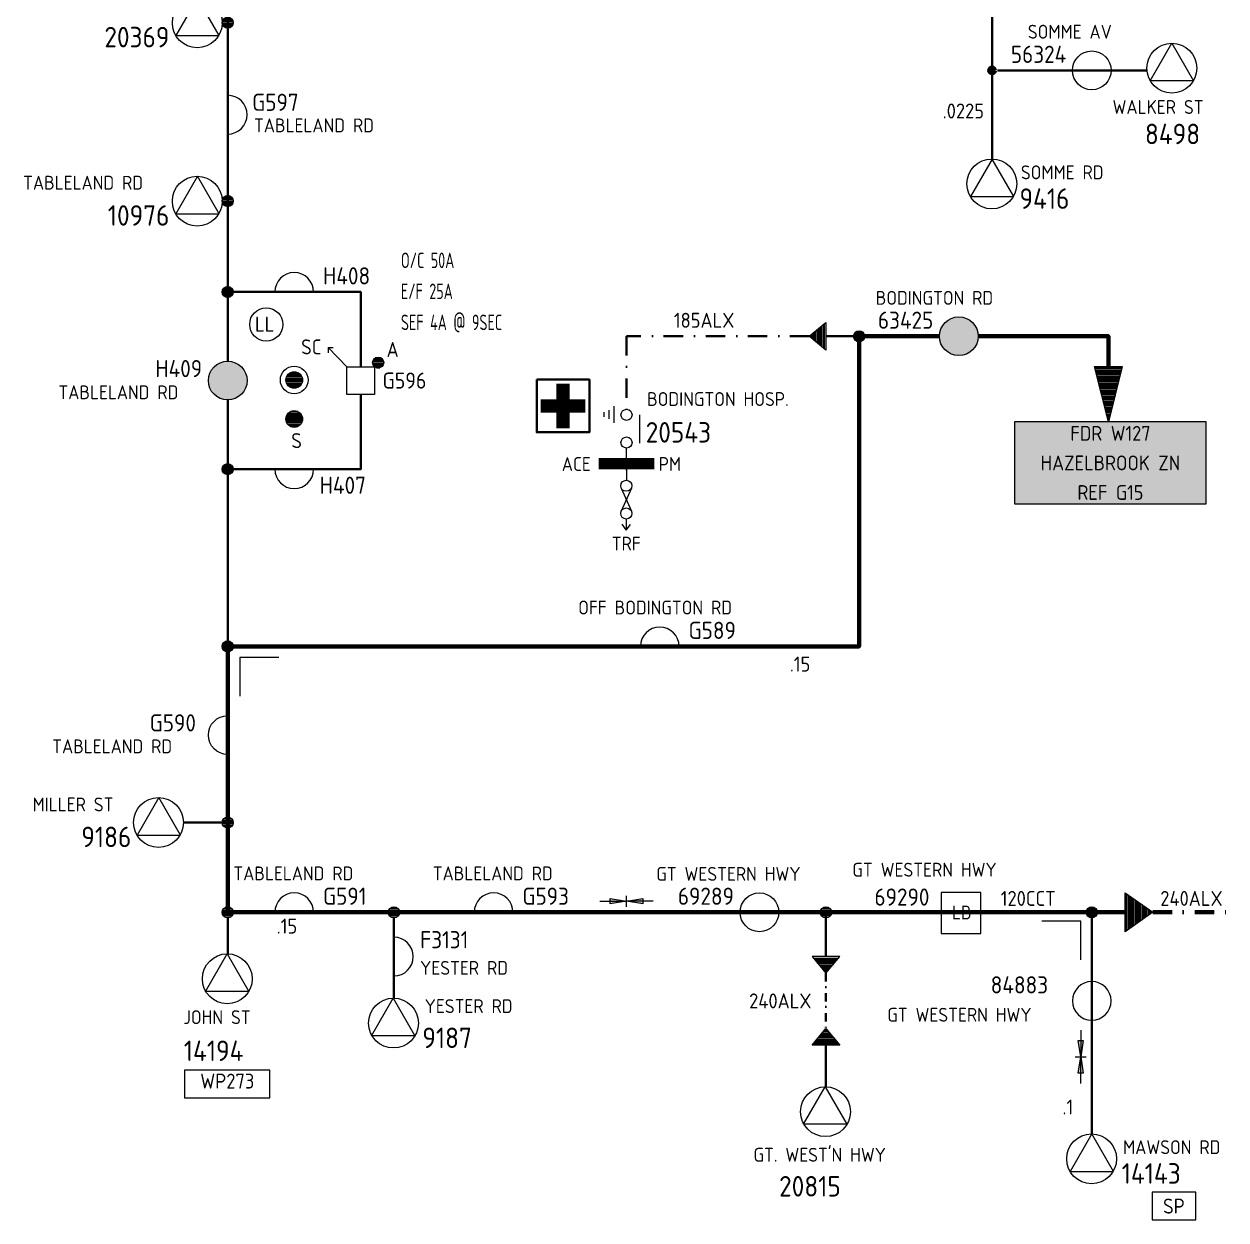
# Model space of a CAD drawing. Header units: millimetres. Extents: x 0 to 634, y -9 to 946.
# Drawn here: x 5.2 to 222.2, y -7.5 to 208.4 of the extents above; entities that cross this region are included whole.
import ezdxf
from ezdxf.enums import TextEntityAlignment as Align

# ---------------------------------------------------------------- set-up
doc = ezdxf.new("R2010")
doc.units = ezdxf.units.MM
for name, pattern in [('FILL100', [0]), ('UGCABLE', [11, 3.5, -2, 0, -2, 3.5]), ('UGCABLESMALL', [5, 1.5, -1, 0, -1, 1.5])]:
    doc.linetypes.add(name, pattern=pattern)
for name, color, linetype, true_color in [('AUXILIARY_SUPPLY', 7, 'Continuous', 0x000000), ('NOTATION', 7, 'Continuous', 0x000000), ('RETICULATION', 7, 'Continuous', 0x000000), ('SOPS_COND_R210', 7, 'Continuous', 0x007acc), ('SOPS_COND_R211', 1, 'Continuous', 0xff0000)]:
    doc.layers.add(name, color=color, linetype=linetype, true_color=true_color)
for name, color, linetype in [('EQUIPMENT', 7, 'Continuous'), ('EQUIPMENT_X_ZONE', 7, 'Continuous'), ('PROTECTION', 7, 'Continuous')]:
    doc.layers.add(name, color=color, linetype=linetype)
doc.styles.add('25', font='GENISO12')
doc.styles.add('DEFAULT', font='DEFAULT')
doc.styles.add('S25', font='GENISO12')
doc.styles.add('S29', font='GENISO12')
doc.styles.add('S35', font='GENISO12')
doc.styles.add('SB30', font='GENISO12', dxfattribs={"width": 0.730769})
doc.styles.add('SXREF', font='GENISO12')

# ---------------------------------------------------------------- blocks, each defined once
blk = doc.blocks.new('SOPS_RETIC_ARROW_MAIN$4')
for p, q in [((-63.64, -93.05), (-58.74, -93.05)), ((-58.79, -93.25), (-63.59, -93.25)), ((-63.54, -93.45), (-58.84, -93.45)), ((-58.89, -93.65), (-63.49, -93.65)), ((-63.44, -93.85), (-58.94, -93.85)), ((-58.99, -94.05), (-63.39, -94.05)), ((-63.34, -94.25), (-59.04, -94.25)), ((-59.09, -94.45), (-63.29, -94.45)), ((-63.24, -94.65), (-59.14, -94.65)), ((-59.19, -94.85), (-63.19, -94.85)), ((-63.14, -95.05), (-59.24, -95.05)), ((-59.29, -95.25), (-63.09, -95.25)), ((-63.04, -95.45), (-59.34, -95.45)), ((-59.39, -95.65), (-62.99, -95.65)), ((-62.94, -95.85), (-59.44, -95.85)), ((-59.49, -96.05), (-62.89, -96.05)), ((-62.84, -96.25), (-59.54, -96.25)), ((-59.59, -96.45), (-62.79, -96.45)), ((-62.74, -96.65), (-59.64, -96.65)), ((-59.69, -96.85), (-62.69, -96.85)), ((-62.64, -97.05), (-59.74, -97.05)), ((-59.79, -97.25), (-62.59, -97.25)), ((-62.54, -97.45), (-59.84, -97.45)), ((-59.89, -97.65), (-62.49, -97.65)), ((-62.44, -97.85), (-59.94, -97.85)), ((-59.99, -98.05), (-62.39, -98.05)), ((-62.34, -98.25), (-60.04, -98.25)), ((-60.09, -98.45), (-62.29, -98.45)), ((-62.24, -98.65), (-60.14, -98.65)), ((-60.19, -98.85), (-62.19, -98.85)), ((-62.14, -99.05), (-60.24, -99.05)), ((-60.29, -99.25), (-62.09, -99.25)), ((-62.04, -99.45), (-60.34, -99.45)), ((-60.39, -99.65), (-61.99, -99.65)), ((-61.94, -99.85), (-60.44, -99.85)), ((-60.49, -100.05), (-61.89, -100.05)), ((-61.84, -100.25), (-60.54, -100.25)), ((-60.59, -100.45), (-61.79, -100.45)), ((-61.74, -100.65), (-60.64, -100.65)), ((-60.69, -100.85), (-61.69, -100.85)), ((-61.64, -101.05), (-60.74, -101.05)), ((-60.79, -101.25), (-61.59, -101.25)), ((-61.54, -101.45), (-60.84, -101.45)), ((-60.89, -101.65), (-61.49, -101.65)), ((-61.44, -101.85), (-60.94, -101.85)), ((-60.99, -102.05), (-61.39, -102.05)), ((-61.34, -102.25), (-61.04, -102.25)), ((-61.09, -102.45), (-61.29, -102.45))]:
    blk.add_line(p, q)
blk.add_lwpolyline([(-63.69, -92.85), (-58.69, -92.85), (-61.19, -102.85)], close=True)
at = {"style": 'DEFAULT', "flags": 3}
blk.add_attdef('ISI_MICROGDS_OBJECT_NAME', (0, 0), '', height=2.5, dxfattribs=at)
blk = doc.blocks.new('END$MARK$8$193')
blk.add_hatch(color=0).paths.add_polyline_path([(0, 0), (-38, -6), (-38, 6)])
at = {"color": 0, "linetype": 'FILL100', "lineweight": 0}
blk.add_lwpolyline([(0, 0), (-38, -6), (-38, 6)], close=True, dxfattribs=at)
blk = doc.blocks.new('SOPS_RETIC_COND_1$16')
for p, q in [((-2, 4.82), (-2, 0)), ((-3, 0), (-1, 0)), ((-2, -4.82), (-2, 0))]:
    blk.add_line(p, q)
at = {"xscale": 0.078125, "yscale": 0.078125, "zscale": 0.078125}
for rotation in [270, 90]:
    blk.add_blockref('END$MARK$8$193', (-2, 0), dxfattribs=dict(at, rotation=rotation))
at = {"style": 'DEFAULT', "flags": 3}
blk.add_attdef('ISI_MICROGDS_OBJECT_NAME', (0, 0), '', height=2.5, dxfattribs=at)
blk = doc.blocks.new('SOPS_RETIC_COND_1$20')
at = {"insert": (-1.33, 118.74), "char_height": 2.7, "attachment_point": 5, "rotation": 270, "line_spacing_factor": 1.2, "style": 'S25'}
blk.add_mtext('185ALX', dxfattribs=at)
at = {"style": 'DEFAULT', "flags": 3}
blk.add_attdef('ISI_MICROGDS_OBJECT_NAME', (0, 0), '', height=2.5, dxfattribs=at)
blk = doc.blocks.new('SOPS_RETIC_COND_1$25')
for p, q in [((-2.74, 28.82), (-2.74, 24)), ((-3.74, 24), (-1.74, 24)), ((-2.74, 19.18), (-2.74, 24))]:
    blk.add_line(p, q)
at = {"xscale": 0.078125, "yscale": 0.078125, "zscale": 0.078125}
for rotation in [270, 90]:
    blk.add_blockref('END$MARK$8$193', (-2.74, 24), dxfattribs=dict(at, rotation=rotation))
at = {"style": 'DEFAULT', "flags": 3}
blk.add_attdef('ISI_MICROGDS_OBJECT_NAME', (0, 0), '', height=2.5, dxfattribs=at)
blk = doc.blocks.new('SOPS_RETIC_COND_4$4')
blk.add_lwpolyline([(9, -2), (2, -2), (2, -9)])
at = {"style": 'DEFAULT', "flags": 3}
blk.add_attdef('ISI_MICROGDS_OBJECT_NAME', (0, 0), '', height=2.5, dxfattribs=at)
blk = doc.blocks.new('SOPS_RETIC_COND_4$5')
blk.add_lwpolyline([(9, -2), (2, -2), (2, -9)])
at = {"style": 'DEFAULT', "flags": 3}
blk.add_attdef('ISI_MICROGDS_OBJECT_NAME', (0, 0), '', height=2.5, dxfattribs=at)
blk = doc.blocks.new('SOPS_RETIC_OU_MAIN$7')
for p, q in [((3.35, -0.22), (-3.35, -0.22)), ((-3.21, -0.42), (3.21, -0.42)), ((3.07, -0.62), (-3.07, -0.62)), ((-2.93, -0.82), (2.93, -0.82)), ((2.79, -1.02), (-2.79, -1.02)), ((-2.65, -1.22), (2.65, -1.22)), ((2.51, -1.42), (-2.51, -1.42)), ((-2.37, -1.62), (2.37, -1.62)), ((2.23, -1.82), (-2.23, -1.82)), ((-2.09, -2.02), (2.09, -2.02)), ((1.95, -2.22), (-1.95, -2.22)), ((-1.81, -2.42), (1.81, -2.42)), ((1.67, -2.62), (-1.67, -2.62)), ((-1.53, -2.82), (1.53, -2.82)), ((1.39, -3.02), (-1.39, -3.02)), ((-1.25, -3.22), (1.25, -3.22)), ((1.11, -3.42), (-1.11, -3.42)), ((-0.97, -3.62), (0.97, -3.62)), ((0.83, -3.82), (-0.83, -3.82)), ((-0.69, -4.02), (0.69, -4.02)), ((0.55, -4.22), (-0.55, -4.22)), ((-0.41, -4.42), (0.41, -4.42)), ((0.27, -4.62), (-0.27, -4.62)), ((-0.13, -4.82), (0.13, -4.82))]:
    blk.add_line(p, q)
blk.add_lwpolyline([(-3.5, 0), (3.5, 0), (0, -5)], close=True)
at = {"style": 'DEFAULT', "flags": 3}
blk.add_attdef('ISI_MICROGDS_OBJECT_NAME', (0, 0), '', height=2.5, dxfattribs=at)
blk = doc.blocks.new('SOPS_RETIC_OU_TEE$2')
for p, q in [((2.28, -0.26), (-2.28, -0.26)), ((-2.11, -0.46), (2.11, -0.46)), ((1.95, -0.66), (-1.95, -0.66)), ((-1.78, -0.86), (1.78, -0.86)), ((1.61, -1.06), (-1.61, -1.06)), ((-1.45, -1.26), (1.45, -1.26)), ((1.28, -1.46), (-1.28, -1.46)), ((-1.11, -1.66), (1.11, -1.66)), ((0.95, -1.86), (-0.95, -1.86)), ((-0.78, -2.06), (0.78, -2.06)), ((0.61, -2.26), (-0.61, -2.26)), ((-0.45, -2.46), (0.45, -2.46)), ((0.28, -2.66), (-0.28, -2.66)), ((-0.11, -2.86), (0.11, -2.86))]:
    blk.add_line(p, q)
blk.add_lwpolyline([(-2.5, 0), (2.5, 0), (0, -3)], close=True)
at = {"style": 'DEFAULT', "flags": 3}
blk.add_attdef('ISI_MICROGDS_OBJECT_NAME', (0, 0), '', height=2.5, dxfattribs=at)
blk = doc.blocks.new('SOPS_RETIC_OU_TEE$5')
for p, q in [((2.28, -0.26), (-2.28, -0.26)), ((-2.11, -0.46), (2.11, -0.46)), ((1.95, -0.66), (-1.95, -0.66)), ((-1.78, -0.86), (1.78, -0.86)), ((1.61, -1.06), (-1.61, -1.06)), ((-1.45, -1.26), (1.45, -1.26)), ((1.28, -1.46), (-1.28, -1.46)), ((-1.11, -1.66), (1.11, -1.66)), ((0.95, -1.86), (-0.95, -1.86)), ((-0.78, -2.06), (0.78, -2.06)), ((0.61, -2.26), (-0.61, -2.26)), ((-0.45, -2.46), (0.45, -2.46)), ((0.28, -2.66), (-0.28, -2.66)), ((-0.11, -2.86), (0.11, -2.86))]:
    blk.add_line(p, q)
blk.add_lwpolyline([(-2.5, 0), (2.5, 0), (0, -3)], close=True)
at = {"style": 'DEFAULT', "flags": 3}
blk.add_attdef('ISI_MICROGDS_OBJECT_NAME', (0, 0), '', height=2.5, dxfattribs=at)
blk = doc.blocks.new('SOPS_RETIC_OU_TEE$6')
for p, q in [((2.28, -0.26), (-2.28, -0.26)), ((-2.11, -0.46), (2.11, -0.46)), ((1.95, -0.66), (-1.95, -0.66)), ((-1.78, -0.86), (1.78, -0.86)), ((1.61, -1.06), (-1.61, -1.06)), ((-1.45, -1.26), (1.45, -1.26)), ((1.28, -1.46), (-1.28, -1.46)), ((-1.11, -1.66), (1.11, -1.66)), ((0.95, -1.86), (-0.95, -1.86)), ((-0.78, -2.06), (0.78, -2.06)), ((0.61, -2.26), (-0.61, -2.26)), ((-0.45, -2.46), (0.45, -2.46)), ((0.28, -2.66), (-0.28, -2.66)), ((-0.11, -2.86), (0.11, -2.86))]:
    blk.add_line(p, q)
blk.add_lwpolyline([(-2.5, 0), (2.5, 0), (0, -3)], close=True)
at = {"style": 'DEFAULT', "flags": 3}
blk.add_attdef('ISI_MICROGDS_OBJECT_NAME', (0, 0), '', height=2.5, dxfattribs=at)
blk = doc.blocks.new('SOPS_SW_CB$0')
blk.add_lwpolyline([(-2.5, 2.5), (2.5, 2.5), (2.5, -2.5), (-2.5, -2.5)], close=True)
at = {"insert": (3.95, 0), "char_height": 2.9, "attachment_point": 4, "line_spacing_factor": 1.2, "style": 'S29'}
blk.add_mtext('G596', dxfattribs=at)
at = {"style": 'DEFAULT', "flags": 3}
blk.add_attdef('ISI_MICROGDS_OBJECT_NAME', (0, 0), '', height=2.5, dxfattribs=at)
blk = doc.blocks.new('SOPS_SW_L_H$15')
blk.add_lwpolyline([(-3.5, 0), (3.5, 0, 1)], format="xyb", close=True)
at = {"style": 'S25'}
blk.add_attdef('LOCATION_001', (-10.98, 5.77), '', height=2.5, dxfattribs=at)
at = {"style": 'S29'}
blk.add_attdef('SWITCH_NUMBER', text='', height=3.1, dxfattribs=at).set_placement((5.2, 2.9), align=Align.MIDDLE_LEFT)
at = {"style": 'DEFAULT', "flags": 3}
blk.add_attdef('ISI_MICROGDS_OBJECT_NAME', (0, 0), '', height=2.5, dxfattribs=at)
blk = doc.blocks.new('SOPS_SW_L_H$16')
blk.add_lwpolyline([(-3.5, 0), (3.5, 0, 1)], format="xyb", close=True)
at = {"style": 'S25'}
blk.add_attdef('LOCATION_001', (-10.98, 5.77), '', height=2.5, dxfattribs=at)
at = {"style": 'S29'}
blk.add_attdef('SWITCH_NUMBER', text='', height=3.1, dxfattribs=at).set_placement((5.2, 2.9), align=Align.MIDDLE_LEFT)
at = {"style": 'DEFAULT', "flags": 3}
blk.add_attdef('ISI_MICROGDS_OBJECT_NAME', (0, 0), '', height=2.5, dxfattribs=at)
blk = doc.blocks.new('SOPS_SW_L_H$17')
blk.add_lwpolyline([(-3.5, 0), (3.5, 0, 1)], format="xyb", close=True)
at = {"style": 'S25'}
blk.add_attdef('LOCATION_001', (-14.73, 5.77), '', height=2.5, dxfattribs=at)
at = {"style": 'S29'}
blk.add_attdef('SWITCH_NUMBER', text='', height=3.1, dxfattribs=at).set_placement((5.2, 2.9), align=Align.MIDDLE_LEFT)
at = {"style": 'DEFAULT', "flags": 3}
blk.add_attdef('ISI_MICROGDS_OBJECT_NAME', (0, 0), '', height=2.5, dxfattribs=at)
blk = doc.blocks.new('SOPS_SW_L_H$18')
blk.add_lwpolyline([(-3.5, 0), (3.5, 0, 1)], format="xyb", close=True)
at = {"style": 'S29'}
blk.add_attdef('SWITCH_NUMBER', text='', height=3.1, dxfattribs=at).set_placement((5.2, 2.9), align=Align.MIDDLE_LEFT)
at = {"style": 'DEFAULT', "flags": 3}
blk.add_attdef('ISI_MICROGDS_OBJECT_NAME', (0, 0), '', height=2.5, dxfattribs=at)
blk = doc.blocks.new('SOPS_SW_L_H$19')
blk.add_lwpolyline([(-3.5, 0), (3.5, 0, 1)], format="xyb", close=True)
at = {"style": 'S29'}
blk.add_attdef('SWITCH_NUMBER', text='', height=3.1, rotation=180, dxfattribs=at).set_placement((-4.59, 2.9), align=Align.MIDDLE_LEFT)
at = {"style": 'DEFAULT', "flags": 3}
blk.add_attdef('ISI_MICROGDS_OBJECT_NAME', (0, 0), '', height=2.5, dxfattribs=at)
blk = doc.blocks.new('SOPS_SW_L_L$14')
blk.add_lwpolyline([(0, -3.5, -1), (0, 3.5)], format="xyb", close=True)
at = {"style": 'S29'}
blk.add_attdef('SWITCH_NUMBER', text='', height=3.1, dxfattribs=at).set_placement((-5.74, 2.2), align=Align.MIDDLE_RIGHT)
at = {"style": 'DEFAULT', "flags": 3}
blk.add_attdef('ISI_MICROGDS_OBJECT_NAME', (0, 0), '', height=2.5, dxfattribs=at)
at = {"style": 'S25'}
blk.add_attdef('LOCATION_001', (-31.69, -3.29), '', height=2.5, dxfattribs=at)
blk = doc.blocks.new('SOPS_SW_L_R$30')
blk.add_lwpolyline([(0, -3.5, 1), (0, 3.5)], format="xyb", close=True)
at = {"style": 'DEFAULT', "flags": 3}
blk.add_attdef('ISI_MICROGDS_OBJECT_NAME', (0, 0), '', height=2.5, dxfattribs=at)
at = {"style": 'S29'}
blk.add_attdef('SWITCH_NUMBER', text='', height=3.1, dxfattribs=at).set_placement((4.41, 2.24), align=Align.MIDDLE_LEFT)
at = {"style": 'S25'}
blk.add_attdef('LOCATION_001', (4.74, -3.18), '', height=2.5, dxfattribs=at)
blk = doc.blocks.new('SOPS_SW_L_R$34')
blk.add_lwpolyline([(0, -3.5, 1), (0, 3.5)], format="xyb", close=True)
at = {"style": 'S29'}
blk.add_attdef('SWITCH_NUMBER', text='', height=3.1, dxfattribs=at).set_placement((4.74, 0.57), align=Align.BOTTOM_LEFT)
at = {"style": 'DEFAULT', "flags": 3}
blk.add_attdef('ISI_MICROGDS_OBJECT_NAME', (0, 0), '', height=2.5, dxfattribs=at)
at = {"style": 'S25'}
blk.add_attdef('LOCATION_001', (4.74, -3.29), '', height=2.5, dxfattribs=at)
blk = doc.blocks.new('SOPS_SW_S_H$0')
blk.add_circle((0, 0), 3.5)
at = {"style": 'S25'}
blk.add_attdef('LOCATION_001', (-18.63, 5.68), '', height=2.5, dxfattribs=at)
at = {"style": 'S29'}
blk.add_attdef('SWITCH_NUMBER', text='', height=3.1, dxfattribs=at).set_placement((-4.61, 2.9), align=Align.MIDDLE_RIGHT)
at = {"style": 'DEFAULT', "flags": 3}
blk.add_attdef('ISI_MICROGDS_OBJECT_NAME', (0, 0), '', height=2.5, dxfattribs=at)
blk = doc.blocks.new('SOPS_SW_S_H$1')
blk.add_circle((0, 0), 3.5)
at = {"style": 'S25'}
blk.add_attdef('LOCATION_001', (-11.54, 5.73), '', height=2.5, dxfattribs=at)
at = {"style": 'S29'}
blk.add_attdef('SWITCH_NUMBER', text='', height=3.1, dxfattribs=at).set_placement((-4.61, 2.9), align=Align.MIDDLE_RIGHT)
at = {"style": 'DEFAULT', "flags": 3}
blk.add_attdef('ISI_MICROGDS_OBJECT_NAME', (0, 0), '', height=2.5, dxfattribs=at)
blk = doc.blocks.new('SOPS_SW_S_L$2')
blk.add_circle((-6, 0), 3.5)
at = {"style": 'S29'}
blk.add_attdef('SWITCH_NUMBER', text='', height=3.1, rotation=180, dxfattribs=at).set_placement((12.25, 2.9), align=Align.MIDDLE_LEFT)
at = {"style": 'DEFAULT', "flags": 3}
blk.add_attdef('ISI_MICROGDS_OBJECT_NAME', (0, 0), '', height=2.5, dxfattribs=at)
at = {"style": 'S25'}
blk.add_attdef('LOCATION_001', (30.92, -1.25), '', height=2.5, rotation=180, dxfattribs=at)
blk = doc.blocks.new('SOPS_TRF_PM_TERM$3')
for p, q in [((-2.3, 11.38), (-2.3, 8.38)), ((-4.1, 10.28), (-4.1, 9.48)), ((-3.2, 10.68), (-3.2, 9.08)), ((2.43, 4.72), (2.43, 9.8)), ((0, -0.19), (0, 3.81)), ((0, 0), (0, -2)), ((0.87, -3.4), (-0.96, -7.6)), ((-0.96, -3.4), (0.87, -7.6)), ((-0.05, -10.94), (-0.8, -9.94)), ((-0.05, -9), (-0.05, -11)), ((-0.05, -11), (0.7, -10))]:
    blk.add_line(p, q)
at = {"const_width": 2}
blk.add_lwpolyline([(-5, 1), (5, 1)], dxfattribs=at)
for centre in [(0, 9.81), (0, 4.81), (-0.05, -3), (-0.05, -8)]:
    blk.add_circle(centre, 1)
at = {"style": 'S25'}
blk.add_attdef('LOCATION_001', (3.72, 11.41), '', height=2.5, dxfattribs=at)
for tag, height, style, p in [('SUB_NUMBER', 3.7, 'S35', (3.46, 6.65)), ('SUB_TYPE', 2.5, 'S25', (5.81, 0.93))]:
    blk.add_attdef(tag, text='', height=height, dxfattribs=dict(style=style)).set_placement(p, align=Align.MIDDLE_LEFT)
blk.add_attdef('SWG_TYPE', text='', height=2.5, dxfattribs=at).set_placement((-6.45, 0.93), align=Align.MIDDLE_RIGHT)
at = {"style": 'DEFAULT', "flags": 3}
blk.add_attdef('ISI_MICROGDS_OBJECT_NAME', (0, 0), '', height=2.5, dxfattribs=at)
at = {"style": 'S25'}
blk.add_attdef('TRF', text='', height=2.5, dxfattribs=at).set_placement((-0.05, -12.19), align=Align.TOP_CENTER)
blk = doc.blocks.new('SOPS_TRF_T')
blk.add_lwpolyline([(3.91, -6.78), (0, 0), (-3.91, -6.78)], close=True)
blk.add_circle((-0.03, -4.5), 4.5)
at = {"style": 'DEFAULT', "flags": 3}
blk.add_attdef('ISI_MICROGDS_OBJECT_NAME', (0, 0), '', height=2.5, dxfattribs=at)
at = {"style": 'S25'}
blk.add_attdef('LOCATION_001', (5.2, -3.66), '', height=2.5, dxfattribs=at)
at = {"style": 'S35'}
blk.add_attdef('SUB_NUMBER', text='', height=3.7, dxfattribs=at).set_placement((4.95, -7.15), align=Align.MIDDLE_LEFT)
blk = doc.blocks.new('SOPS_TRF_T$8')
blk.add_lwpolyline([(3.91, -6.78), (0, 0), (-3.91, -6.78)], close=True)
blk.add_circle((-0.03, -4.5), 4.5)
at = {"style": 'DEFAULT', "flags": 3}
blk.add_attdef('ISI_MICROGDS_OBJECT_NAME', (0, 0), '', height=2.5, dxfattribs=at)
at = {"style": 'S25'}
blk.add_attdef('LOCATION_001', (5.65, -3.66), '', height=2.5, dxfattribs=at)
at = {"style": 'S35'}
blk.add_attdef('SUB_NUMBER', text='', height=3.7, dxfattribs=at).set_placement((5.4, -7.15), align=Align.MIDDLE_LEFT)
blk = doc.blocks.new('SOPS_TRF_T_DE$1')
for p, q in [((-1, 16), (1, 16)), ((0.98, 16.2), (-0.98, 16.2)), ((0.98, 15.8), (-0.98, 15.8)), ((-0.92, 16.4), (0.92, 16.4)), ((-0.92, 15.6), (0.92, 15.6)), ((0.8, 16.6), (-0.8, 16.6)), ((0.8, 15.4), (-0.8, 15.4)), ((-0.6, 16.8), (0.6, 16.8)), ((-0.6, 15.2), (0.6, 15.2))]:
    blk.add_line(p, q)
blk.add_lwpolyline([(-4.02, -22.28), (-0.11, -15.5), (3.8, -22.28)], close=True)
for centre, radius in [((0, 16), 1), ((-0.08, -20), 4.5)]:
    blk.add_circle(centre, radius)
at = {"style": 'DEFAULT', "flags": 3}
blk.add_attdef('ISI_MICROGDS_OBJECT_NAME', (0, 0), '', height=2.5, dxfattribs=at)
at = {"style": 'S25'}
blk.add_attdef('LOCATION_001', (-13.08, -29.03), '', height=2.5, dxfattribs=at)
at = {"style": 'S35'}
blk.add_attdef('SUB_NUMBER', text='', height=3.7, dxfattribs=at).set_placement((-8.45, -33.47), align=Align.MIDDLE_LEFT)
blk = doc.blocks.new('SOPS_TRF_T_DE$3')
for p, q in [((-1, 0), (1, 0)), ((0.98, 0.2), (-0.98, 0.2)), ((-0.92, 0.4), (0.92, 0.4)), ((0.8, 0.6), (-0.8, 0.6)), ((-0.6, 0.8), (0.6, 0.8)), ((0.98, -0.2), (-0.98, -0.2)), ((-0.92, -0.4), (0.92, -0.4)), ((0.8, -0.6), (-0.8, -0.6)), ((-0.6, -0.8), (0.6, -0.8))]:
    blk.add_line(p, q)
at = {"lineweight": 40}
blk.add_line((0, -7.5), (0, -1), dxfattribs=at)
for points in [[(-4.02, -14.28), (-0.11, -7.5), (3.8, -14.28)], [(-7.78, -33.5), (7.62, -33.5), (7.62, -28.5), (-7.78, -28.5)]]:
    blk.add_lwpolyline(points, close=True)
for centre, radius in [((0, 0), 1), ((-0.08, -12), 4.5)]:
    blk.add_circle(centre, radius)
at = {"insert": (-0.08, -29.13), "char_height": 2.7, "attachment_point": 2, "line_spacing_factor": 1.2, "style": 'S25'}
blk.add_mtext('WP273', dxfattribs=at)
at = {"style": 'DEFAULT', "flags": 3}
blk.add_attdef('ISI_MICROGDS_OBJECT_NAME', (0, 0), '', height=2.5, dxfattribs=at)
at = {"style": 'S25'}
blk.add_attdef('LOCATION_001', (-8.01, -20.19), '', height=2.5, dxfattribs=at)
at = {"style": 'S35'}
blk.add_attdef('SUB_NUMBER', text='', height=3.7, dxfattribs=at).set_placement((-7.93, -25), align=Align.MIDDLE_LEFT)
blk = doc.blocks.new('SOPS_TRF_T_DEL_R')
for p, q in [((-1, 0), (1, 0)), ((0.98, 0.2), (-0.98, 0.2)), ((-0.92, 0.4), (0.92, 0.4)), ((0.8, 0.6), (-0.8, 0.6)), ((-0.6, 0.8), (0.6, 0.8)), ((0.98, -0.2), (-0.98, -0.2)), ((-0.92, -0.4), (0.92, -0.4)), ((0.8, -0.6), (-0.8, -0.6)), ((-0.6, -0.8), (0.6, -0.8))]:
    blk.add_line(p, q)
at = {"lineweight": 40}
blk.add_line((0, -15.5), (0, -1), dxfattribs=at)
blk.add_lwpolyline([(-4.02, -22.28), (-0.11, -15.5), (3.8, -22.28)], close=True)
for centre, radius in [((0, 0), 1), ((-0.08, -20), 4.5)]:
    blk.add_circle(centre, radius)
at = {"style": 'DEFAULT', "flags": 3}
blk.add_attdef('ISI_MICROGDS_OBJECT_NAME', (0, 0), '', height=2.5, dxfattribs=at)
at = {"style": 'S25'}
blk.add_attdef('LOCATION_001', (5.56, -18.19), '', height=2.5, dxfattribs=at)
at = {"style": 'S35'}
blk.add_attdef('SUB_NUMBER', text='', height=3.7, dxfattribs=at).set_placement((5.13, -22.66), align=Align.MIDDLE_LEFT)
blk = doc.blocks.new('SOPS_TRF_T_L$13')
for p, q in [((-1, 0), (1, 0)), ((0.98, 0.2), (-0.98, 0.2)), ((-0.92, 0.4), (0.92, 0.4)), ((0.8, 0.6), (-0.8, 0.6)), ((-0.6, 0.8), (0.6, 0.8)), ((0.98, -0.2), (-0.98, -0.2)), ((-0.92, -0.4), (0.92, -0.4)), ((0.8, -0.6), (-0.8, -0.6)), ((-0.6, -0.8), (0.6, -0.8))]:
    blk.add_line(p, q)
blk.add_lwpolyline([(-1.55, -2.28), (-5.47, 4.5), (-9.38, -2.28)], close=True)
for centre, radius in [((-5.5, 0), 4.5), ((0, 0), 1)]:
    blk.add_circle(centre, radius)
at = {"style": 'S25'}
blk.add_attdef('LOCATION_001', (-36.94, 2.07), '', height=2.5, dxfattribs=at)
at = {"style": 'DEFAULT', "flags": 3}
blk.add_attdef('ISI_MICROGDS_OBJECT_NAME', (0, 0), '', height=2.5, dxfattribs=at)
at = {"style": 'S35'}
blk.add_attdef('SUB_NUMBER', text='', height=3.7, dxfattribs=at).set_placement((-10.53, -2.59), align=Align.MIDDLE_RIGHT)
blk = doc.blocks.new('SOPS_TRF_T_L$14')
for p, q in [((-1, 0), (1, 0)), ((0.98, 0.2), (-0.98, 0.2)), ((-0.92, 0.4), (0.92, 0.4)), ((0.8, 0.6), (-0.8, 0.6)), ((-0.6, 0.8), (0.6, 0.8)), ((0.98, -0.2), (-0.98, -0.2)), ((-0.92, -0.4), (0.92, -0.4)), ((0.8, -0.6), (-0.8, -0.6)), ((-0.6, -0.8), (0.6, -0.8))]:
    blk.add_line(p, q)
blk.add_lwpolyline([(-1.55, -2.28), (-5.47, 4.5), (-9.38, -2.28)], close=True)
for centre, radius in [((-5.5, 0), 4.5), ((0, 0), 1)]:
    blk.add_circle(centre, radius)
at = {"style": 'S25'}
blk.add_attdef('LOCATION_001', (-36.94, 2.07), '', height=2.5, dxfattribs=at)
at = {"style": 'DEFAULT', "flags": 3}
blk.add_attdef('ISI_MICROGDS_OBJECT_NAME', (0, 0), '', height=2.5, dxfattribs=at)
at = {"style": 'S35'}
blk.add_attdef('SUB_NUMBER', text='', height=3.7, dxfattribs=at).set_placement((-10.53, -2.59), align=Align.MIDDLE_RIGHT)
blk = doc.blocks.new('SOPS_TRF_T_LE$2')
at = {"lineweight": 40}
blk.add_line((-8, 0), (-1, 0), dxfattribs=at)
for p, q in [((-1, 0), (1, 0)), ((0.98, 0.2), (-0.98, 0.2)), ((-0.92, 0.4), (0.92, 0.4)), ((0.8, 0.6), (-0.8, 0.6)), ((-0.6, 0.8), (0.6, 0.8)), ((0.98, -0.2), (-0.98, -0.2)), ((-0.92, -0.4), (0.92, -0.4)), ((0.8, -0.6), (-0.8, -0.6)), ((-0.6, -0.8), (0.6, -0.8))]:
    blk.add_line(p, q)
blk.add_lwpolyline([(-8.55, -2.28), (-12.47, 4.5), (-16.38, -2.28)], close=True)
for centre, radius in [((-12.5, 0), 4.5), ((0, 0), 1)]:
    blk.add_circle(centre, radius)
at = {"style": 'S25'}
blk.add_attdef('LOCATION_001', (-35.23, 2.02), '', height=2.5, dxfattribs=at)
at = {"style": 'DEFAULT', "flags": 3}
blk.add_attdef('ISI_MICROGDS_OBJECT_NAME', (0, 0), '', height=2.5, dxfattribs=at)
at = {"style": 'S35'}
blk.add_attdef('SUB_NUMBER', text='', height=3.7, dxfattribs=at).set_placement((-17.41, -2.59), align=Align.MIDDLE_RIGHT)
blk = doc.blocks.new('SOPS_TRF_T_REL$1')
blk.add_lwpolyline([(28.52, -1.87), (32.43, 4.91), (36.34, -1.87)], close=True)
blk.add_circle((32.46, 0.41), 4.5)
at = {"lineweight": 70}
blk.add_circle((0, 0), 0.5, dxfattribs=at)
at = {"style": 'DEFAULT', "flags": 3}
blk.add_attdef('ISI_MICROGDS_OBJECT_NAME', (0, 0), '', height=2.5, dxfattribs=at)
at = {"style": 'S25'}
blk.add_attdef('LOCATION_001', (21.75, -7.86), '', height=2.5, dxfattribs=at)
at = {"style": 'S35'}
blk.add_attdef('SUB_NUMBER', text='', height=3.7, dxfattribs=at).set_placement((32.58, -9.63), align=Align.TOP_CENTER)
blk = doc.blocks.new('SOPS_SW_LB_H')
blk.add_lwpolyline([(3.95, -0.12), (3.95, 3.55), (-3.2, 3.55), (-3.2, -3.86), (3.95, -3.86)], close=True)
at = {"color": 18, "true_color": 0x000000, "insert": (0.53, -0.04), "char_height": 2.5, "attachment_point": 5, "line_spacing_factor": 1.2, "style": '25'}
blk.add_mtext('LB', dxfattribs=at)
at = {"color": 18, "true_color": 0x000000, "style": 'S25'}
blk.add_attdef('LOCATION_001', (-19.22, 6.44), '', height=2.5, dxfattribs=at)
at = {"color": 18, "true_color": 0x000000, "style": 'S29'}
blk.add_attdef('SWITCH_NUMBER', text='', height=3.1, dxfattribs=at).set_placement((-5.31, 2.75), align=Align.MIDDLE_RIGHT)
at = {"style": 'DEFAULT', "flags": 3}
blk.add_attdef('ISI_MICROGDS_OBJECT_NAME', (0, 0), '', height=2.5, dxfattribs=at)
blk = doc.blocks.new('SOPS_SW_S_H_O$5')
h = blk.add_hatch(color=2)
edge = h.paths.add_edge_path()
edge.add_arc((0, 0), 3.5, 0, 360)
at = {"color": 7, "lineweight": -3}
blk.add_circle((0, 0), 3.5, dxfattribs=at)
at = {"color": 1, "style": 'S25'}
blk.add_attdef('LOCATION_001', (-15, 5.68), '', height=2.5, dxfattribs=at)
at = {"color": 1, "style": 'S29'}
blk.add_attdef('SWITCH_NUMBER', text='', height=3.1, dxfattribs=at).set_placement((-4.61, 2.9), align=Align.MIDDLE_RIGHT)
at = {"style": 'DEFAULT', "flags": 3}
blk.add_attdef('ISI_MICROGDS_OBJECT_NAME', (0, 0), '', height=2.5, dxfattribs=at)
blk = doc.blocks.new('SOPS_SW_S_L_O')
at = {"true_color": 0xaeff39}
h = blk.add_hatch(color=60, dxfattribs=at)
edge = h.paths.add_edge_path()
edge.add_arc((0, 0), 3.5, 0, 360)
at = {"color": 7, "lineweight": -3}
blk.add_circle((0, 0), 3.5, dxfattribs=at)
at = {"color": 1, "style": 'S29'}
blk.add_attdef('SWITCH_NUMBER', text='', height=3.1, dxfattribs=at).set_placement((-4.62, 2.16), align=Align.MIDDLE_RIGHT)
at = {"style": 'DEFAULT', "flags": 3}
blk.add_attdef('ISI_MICROGDS_OBJECT_NAME', (0, 0), '', height=2.5, dxfattribs=at)
at = {"color": 1, "style": 'S25'}
blk.add_attdef('LOCATION_001', (-30.57, -3.37), '', height=2.5, dxfattribs=at)

msp = doc.modelspace()

# ---------------------------------------------------------------- hatches: boundary and pattern name
at = {"layer": 'RETICULATION'}
msp.add_hatch(color=2, dxfattribs=at).paths.add_polyline_path([(184.07, 121.73), (218.67, 121.73), (218.67, 136.54), (184.07, 136.54)])

# ---------------------------------------------------------------- linework, layer by layer
at = {"layer": 'NOTATION'}
msp.add_line((60.16, 149.98), (61.05, 149.98), dxfattribs=at)
msp.add_lwpolyline([(63.5, 146.5), (60.16, 149.98), (60.16, 148.99)], dxfattribs=at)
at = {"layer": 'NOTATION', "lineweight": 40}
msp.add_lwpolyline([(97.8, 144.17), (97.8, 134.66), (107.3, 134.66), (107.3, 144.17)], close=True, dxfattribs=at)
at = {"layer": 'NOTATION', "const_width": 2.4}
for points in [[(102.55, 135.38), (102.55, 143.45)], [(98.51, 139.41), (106.59, 139.41)]]:
    msp.add_lwpolyline(points, dxfattribs=at)
at = {"layer": 'NOTATION'}
msp.add_lwpolyline([(208.88, -7.55), (216.78, -7.55), (216.78, -2.55), (208.88, -2.55)], close=True, dxfattribs=at)
msp.add_circle((48.96, 154.13), 3, dxfattribs=at)
at = {"layer": 'PROTECTION'}
for p, q in [((70.05, 147.7), (68.26, 147.7)), ((68.39, 147.9), (69.92, 147.9)), ((69.69, 148.1), (68.62, 148.1)), ((54.75, 145.4), (53.25, 145.4)), ((70.16, 147.3), (68.16, 147.3)), ((68.17, 147.1), (70.14, 147.1)), ((68.19, 147.5), (70.13, 147.5)), ((70.09, 146.9), (68.22, 146.9)), ((68.32, 146.7), (69.99, 146.7)), ((69.81, 146.5), (68.5, 146.5)), ((68.86, 146.3), (69.46, 146.3)), ((55.5, 144.2), (52.5, 144.2)), ((52.5, 144), (55.5, 144)), ((52.53, 144.4), (55.47, 144.4)), ((55.47, 143.8), (52.53, 143.8)), ((55.41, 144.6), (52.59, 144.6)), ((52.59, 143.6), (55.41, 143.6)), ((52.67, 144.8), (55.33, 144.8)), ((55.33, 143.4), (52.67, 143.4)), ((55.2, 145), (52.8, 145)), ((52.98, 145.2), (55.02, 145.2)), ((52.8, 143.2), (55.2, 143.2)), ((55.02, 143), (52.98, 143)), ((53.25, 142.8), (54.75, 142.8)), ((52.5, 137), (55.5, 137)), ((55.49, 137.2), (52.51, 137.2)), ((55.48, 136.8), (52.52, 136.8)), ((52.54, 137.4), (55.46, 137.4)), ((55.4, 137.6), (52.6, 137.6)), ((52.7, 137.8), (55.3, 137.8)), ((55.16, 138), (52.84, 138)), ((53.03, 138.2), (54.97, 138.2)), ((54.66, 138.4), (53.34, 138.4)), ((52.57, 136.6), (55.43, 136.6)), ((55.35, 136.4), (52.65, 136.4)), ((52.77, 136.2), (55.23, 136.2)), ((55.07, 136), (52.93, 136)), ((53.18, 135.8), (54.82, 135.8)), ((54.37, 135.6), (53.63, 135.6))]:
    msp.add_line(p, q, dxfattribs=at)
for centre, radius in [((69.16, 147.25), 1), ((54, 144.1), 2.5), ((54, 144.1), 1.5), ((54, 137.05), 1.5)]:
    msp.add_circle(centre, radius, dxfattribs=at)
at = {"layer": 'RETICULATION', "color": 7, "lineweight": 0}
msp.add_lwpolyline([(184.07, 121.73), (218.67, 121.73), (218.67, 136.54), (184.07, 136.54)], close=True, dxfattribs=at)
at = {"layer": 'RETICULATION'}
for centre, radius in [((42, 160), 1), ((42, 160), 0.9), ((42, 160), 0.8), ((42, 160), 0.7), ((42, 160), 0.6), ((42, 160), 0.5), ((42, 160), 0.4), ((42, 160), 0.3), ((42, 160), 0.2), ((156, 152), 1), ((156, 152), 0.9), ((156, 152), 0.8), ((156, 152), 0.7), ((156, 152), 0.6), ((156, 152), 0.5), ((156, 152), 0.4), ((156, 152), 0.3), ((156, 152), 0.2), ((42, 128), 1), ((42, 128), 0.9), ((42, 128), 0.8), ((42, 128), 0.7), ((42, 128), 0.6), ((42, 128), 0.5), ((42, 128), 0.4), ((42, 128), 0.3), ((42, 128), 0.2), ((42, 96), 1), ((42, 96), 0.9), ((42, 96), 0.8), ((42, 96), 0.7), ((42, 96), 0.6), ((42, 96), 0.5), ((42, 96), 0.4), ((42, 96), 0.3), ((42, 96), 0.2), ((198, 48), 1), ((198, 48), 0.9), ((198, 48), 0.8), ((198, 48), 0.7), ((198, 48), 0.6), ((198, 48), 0.5), ((198, 48), 0.4), ((198, 48), 0.3), ((198, 48), 0.2)]:
    msp.add_circle(centre, radius, dxfattribs=at)
at = {"layer": 'SOPS_COND_R210', "lineweight": 40}
for p, q in [((42, 249), (42, 147.5)), ((150, 152), (156, 152)), ((42, 140.5), (42, 96.5)), ((150, 48), (150, 40)), ((198, 48), (198, 8)), ((150, 16.5), (150, 24))]:
    msp.add_line(p, q, dxfattribs=at)
at = {"layer": 'SOPS_COND_R210', "lineweight": 70}
for p, q in [((170.5, 152), (156, 152)), ((42, 96.5), (42, 48)), ((204, 48), (42, 48))]:
    msp.add_line(p, q, dxfattribs=at)
at = {"layer": 'SOPS_COND_R210', "linetype": 'UGCABLE', "lineweight": 70}
msp.add_line((209, 48), (223, 48), dxfattribs=at)
at = {"layer": 'SOPS_COND_R210', "linetype": 'UGCABLESMALL', "lineweight": 40}
msp.add_line((150, 37), (150, 27), dxfattribs=at)
at = {"layer": 'SOPS_COND_R210', "lineweight": 40}
for points in [[(42, 160), (66, 160), (66, 146.5)], [(42, 128), (66, 128), (66, 141.5)]]:
    msp.add_lwpolyline(points, dxfattribs=at)
at = {"layer": 'SOPS_COND_R210', "lineweight": 70}
msp.add_lwpolyline([(42, 96), (156, 96), (156, 152)], dxfattribs=at)
at = {"layer": 'SOPS_COND_R210', "linetype": 'UGCABLE', "lineweight": 40}
msp.add_lwpolyline([(147, 152), (114, 152), (114, 138.81)], dxfattribs=at)
at = {"layer": 'SOPS_COND_R210', "color": 201, "lineweight": 70, "true_color": 0xee82ee}
msp.add_lwpolyline([(201, 146.56), (201, 152), (177.5, 152)], dxfattribs=at)
at = {"layer": 'SOPS_COND_R211', "lineweight": 40}
for p, q in [((180, 380.5), (180, 184)), ((181, 200), (207.98, 200))]:
    msp.add_line(p, q, dxfattribs=at)

# ---------------------------------------------------------------- block references
at = {"layer": 'EQUIPMENT'}
for name, p, values in [('SOPS_TRF_T_L$13', (42, 208.6), {'SUB_NUMBER': '20369', 'LOCATION_001': 'TABLELAND RD'}), ('SOPS_SW_S_H$1', (198, 200), {'SWITCH_NUMBER': '56324', 'LOCATION_001': 'SOMME AV'}), ('SOPS_TRF_T_REL$1', (180, 200), {'SUB_NUMBER': '8498', 'LOCATION_001': 'WALKER ST'}), ('SOPS_SW_L_R$30', (42, 192), {'SWITCH_NUMBER': 'G597', 'LOCATION_001': 'TABLELAND RD'}), ('SOPS_TRF_T', (180, 184), {'SUB_NUMBER': '9416', 'LOCATION_001': 'SOMME RD'}), ('SOPS_TRF_T_L$14', (42, 176.4), {'SUB_NUMBER': '10976', 'LOCATION_001': 'TABLELAND RD'}), ('SOPS_SW_L_H$18', (54, 160), {'SWITCH_NUMBER': 'H408'}), ('SOPS_TRF_PM_TERM$3', (114, 128), {'TRF': 'TRF', 'SWG_TYPE': 'ACE', 'SUB_TYPE': 'PM', 'SUB_NUMBER': '20543', 'LOCATION_001': 'BODINGTON HOSP.'}), ('SOPS_SW_L_H$17', (120, 96), {'LOCATION_001': 'OFF BODINGTON RD', 'SWITCH_NUMBER': 'G589'}), ('SOPS_SW_L_L$14', (42, 80), {'SWITCH_NUMBER': 'G590', 'LOCATION_001': 'TABLELAND RD'}), ('SOPS_TRF_T_LE$2', (42, 64.2), {'LOCATION_001': 'MILLER ST', 'SUB_NUMBER': '9186'}), ('SOPS_SW_LB_H', (174, 48), {'SWITCH_NUMBER': '69290', 'LOCATION_001': 'GT WESTERN HWY'}), ('SOPS_SW_L_H$16', (54, 48), {'LOCATION_001': 'TABLELAND RD', 'SWITCH_NUMBER': 'G591'}), ('SOPS_SW_L_H$15', (90, 48), {'LOCATION_001': 'TABLELAND RD', 'SWITCH_NUMBER': 'G593'}), ('SOPS_SW_S_H$0', (138, 48), {'SWITCH_NUMBER': '69289', 'LOCATION_001': 'GT WESTERN HWY'}), ('SOPS_TRF_T_DE$3', (42, 48), {'LOCATION_001': 'JOHN ST', 'SUB_NUMBER': '14194'}), ('SOPS_TRF_T_DEL_R', (72, 48), {'LOCATION_001': 'YESTER RD', 'SUB_NUMBER': '9187'}), ('SOPS_TRF_T_DE$1', (150, 32), {'LOCATION_001': "GT. WEST'N HWY", 'SUB_NUMBER': '20815'}), ('SOPS_SW_L_R$34', (72, 40), {'SWITCH_NUMBER': 'F3131', 'LOCATION_001': 'YESTER RD'}), ('SOPS_TRF_T$8', (198, 8), {'SUB_NUMBER': '14143', 'LOCATION_001': 'MAWSON RD'})]:
    msp.add_blockref(name, p, dxfattribs=at).add_auto_attribs(values)
for name, p, rotation in [('SOPS_RETIC_COND_1$20', (246.75, 156.21), 90), ('SOPS_RETIC_OU_TEE$2', (150, 152), 270), ('SOPS_RETIC_COND_1$16', (114, 52), 90), ('SOPS_RETIC_OU_MAIN$7', (204, 48), 90), ('SOPS_RETIC_COND_4$5', (198, 48.4), 270), ('SOPS_RETIC_OU_TEE$6', (150, 24), 180)]:
    msp.add_blockref(name, p, dxfattribs=dict(at, rotation=rotation))
for name, p in [('SOPS_SW_CB$0', (66, 144)), ('SOPS_RETIC_ARROW_MAIN$4', (262.19, 239.4)), ('SOPS_RETIC_COND_4$4', (42.2, 96)), ('SOPS_RETIC_COND_1$25', (198.74, -2.1))]:
    msp.add_blockref(name, p, dxfattribs=at)
at = {"layer": 'EQUIPMENT', "rotation": 180}
msp.add_blockref('SOPS_SW_L_H$19', (54, 128), dxfattribs=at).add_auto_attribs({'SWITCH_NUMBER': 'H407'})
at = {"layer": 'EQUIPMENT', "extrusion": (0, 0, -1), "zscale": -1}
msp.add_blockref('SOPS_RETIC_OU_TEE$5', (-150, 40), dxfattribs=at)
at = {"layer": 'EQUIPMENT', "extrusion": (0, 0, -1)}
ref = msp.add_blockref('SOPS_SW_S_L$2', (-192, 32), dxfattribs=dict(at, zscale=-1))
ref.add_attrib('SWITCH_NUMBER', '84883', dxfattribs={"layer": '0', "height": 3.1, "style": 'S29'}).set_placement((179.75, 34.9), align=Align.MIDDLE_LEFT)
ref.add_attrib('LOCATION_001', 'GT WESTERN HWY', (161.08, 28.25), dxfattribs={"layer": '0', "height": 2.5, "style": 'S25'})
at = {"layer": 'EQUIPMENT_X_ZONE'}
for name, p, values in [('SOPS_SW_S_H_O$5', (174, 152), {'SWITCH_NUMBER': '63425', 'LOCATION_001': 'BODINGTON RD'}), ('SOPS_SW_S_L_O', (42, 144), {'SWITCH_NUMBER': 'H409', 'LOCATION_001': 'TABLELAND RD'})]:
    msp.add_blockref(name, p, dxfattribs=at).add_auto_attribs(values)

# ---------------------------------------------------------------- texts
at = {"layer": 'AUXILIARY_SUPPLY', "color": 173, "true_color": 0x4169e1, "insert": (73.27, 159.9), "char_height": 2.8, "attachment_point": 4, "line_spacing_factor": 1.2, "style": 'SB30'}
msp.add_mtext('O/C 50A\\PE/F 25A \\PSEF 4A @ 9SEC', dxfattribs=at)
at = {"layer": 'NOTATION', "char_height": 2.7, "line_spacing_factor": 1.2, "style": 'S25'}
for s, insert, attachment_point in [('LL', (48.67, 154.18), 5), ('SC', (58.91, 150.08), 6), ('SP', (212.83, -5.05), 5)]:
    msp.add_mtext(s, dxfattribs=dict(at, insert=insert, attachment_point=attachment_point))
at = {"layer": 'PROTECTION', "char_height": 2.7, "line_spacing_factor": 1.2, "style": 'S25'}
for s, insert, attachment_point in [('A', (71.77, 149.6), 5), ('S', (54.43, 134.51), 2)]:
    msp.add_mtext(s, dxfattribs=dict(at, insert=insert, attachment_point=attachment_point))
at = {"layer": 'RETICULATION', "color": 7, "insert": (201.37, 129.13), "char_height": 2.6694, "attachment_point": 5, "line_spacing_factor": 1.2, "style": 'SXREF'}
msp.add_mtext('FDR W127\\PHAZELBROOK ZN\\PREF G15', dxfattribs=at)
at = {"layer": 'SOPS_COND_R210', "color": 7, "char_height": 2.7, "attachment_point": 5, "line_spacing_factor": 1.2, "style": 'S25'}
for s, insert in [('.15', (145.34, 92.8)), ('120CCT', (186.53, 50.5)), ('240ALX', (216, 50.5)), ('.15', (52.7, 45.5)), ('240ALX', (141.77, 32)), ('.1', (193.68, 12.85))]:
    msp.add_mtext(s, dxfattribs=dict(at, insert=insert))
at = {"layer": 'SOPS_COND_R211', "color": 7, "insert": (178.55, 192.67), "char_height": 2.7, "attachment_point": 6, "line_spacing_factor": 1.2, "style": 'S25'}
msp.add_mtext('.0225', dxfattribs=at)

doc.saveas('drawing.dxf')
